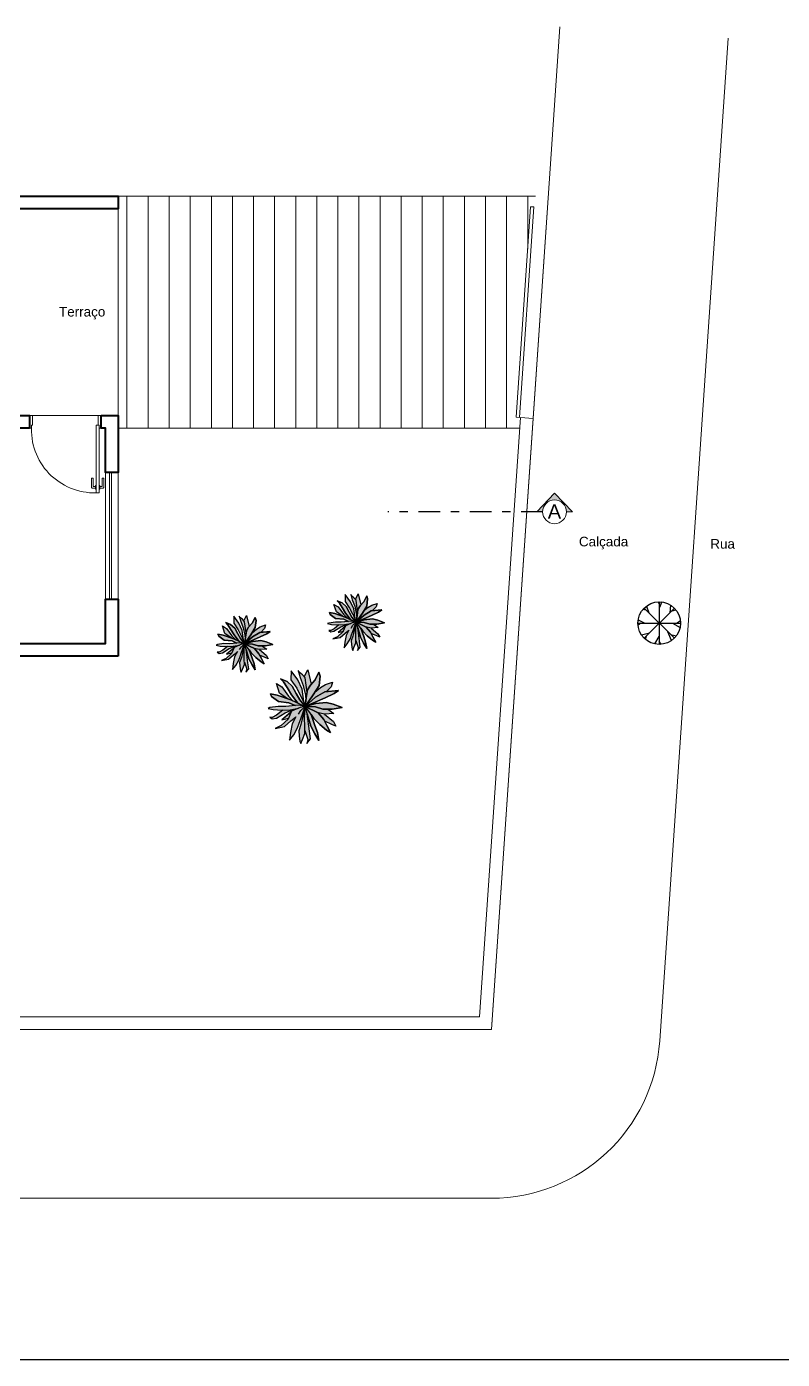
# Model space of a CAD drawing. Header units: inches. Extents: x 208.2 to 264.4, y 86.5 to 110.5.
# Drawn here: x 233.67 to 242.62, y 86.52 to 102.32 of the extents above; entities that cross this region are included whole.
import ezdxf

# ---------------------------------------------------------------- set-up
doc = ezdxf.new("R2010")
doc.units = ezdxf.units.IN
doc.header["$MEASUREMENT"] = 0
doc.linetypes.add('DASHDOT', pattern=[25.4, 12.7, -6.35, 0, -6.35])
for name, color, linetype, lineweight in [('ESQ_INTER', 7, 'Continuous', 9), ('ESQUADRIAS', 7, 'Continuous', 13), ('IND', 7, 'Continuous', 13), ('PISO', 253, 'Continuous', 9), ('Plarga', 7, 'Continuous', 40), ('texto', 7, 'Continuous', 13)]:
    doc.layers.add(name, color=color, linetype=linetype, lineweight=lineweight)
for name, color, linetype in [('PALMEIRA_IMPERIAL', 82, 'Continuous'), ('T-MOV', 7, 'Continuous'), ('T-VIS', 7, 'Continuous')]:
    doc.layers.add(name, color=color, linetype=linetype)
doc.styles.add('arial', font='arial.ttf')

# ---------------------------------------------------------------- blocks, each defined once
blk = doc.blocks.new('VG-PLANTA-PB-36')
h = blk.add_hatch(color=66)
h.dxf.hatch_style = 1
h.paths.add_polyline_path([(0.0658, 0.0219), (0.0869, 0.0339), (0.1025, 0.0464), (0.0792, 0.0436), (0.0529, 0.039), (0.0317, 0.0277), (0.024, 0.0191), (0.0132, 0.0117), (0.0006, -0.0005), (0.0382, 0.0122), (0.0511, 0.0168)])
h.paths.add_polyline_path([(0.0442, 0.0427), (0.0619, 0.0621), (0.0671, 0.0907), (0.0585, 0.0723), (0.0395, 0.051), (0.0362, 0.0496), (0.0149, 0.0408), (0.0059, 0.0197), (0.0037, 0.0145), (0.0006, -0.0005), (0.0132, 0.0117), (0.024, 0.0191), (0.0373, 0.0339)])
h.paths.add_polyline_path([(0.0412, 0.07), (0.0178, 0.042), (0.0362, 0.0496)], flags=17)
h.paths.add_polyline_path([(0.036, 0.0866), (0.0386, 0.0991), (0.0335, 0.1069), (0.0339, 0.0991), (0.0266, 0.0857), (0.0114, 0.0672), (0.0106, 0.0445), (0.0084, 0.0331), (0.0197, 0.0598)])
h.paths.add_polyline_path([(0.0097, 0.0958), (0.0063, 0.112), (0.0041, 0.1065), (0.0002, 0.081), (0.0011, 0.0579), (-0.002, 0.0293), (-0.0032, 0.0187), (0.0006, -0.0005), (0.0037, 0.0145), (0.0059, 0.0197), (0.0084, 0.0331), (0.0106, 0.0445), (0.0115, 0.0695)])
h.paths.add_polyline_path([(-0.014, 0.0801), (-0.0299, 0.1014), (-0.0377, 0.1046), (-0.0338, 0.0838), (-0.0192, 0.0422), (-0.0095, 0.0214), (0.0006, -0.0005), (-0.0032, 0.0187), (-0.002, 0.0293), (-0.0105, 0.0482)])
h.paths.add_polyline_path([(-0.0403, 0.0769), (-0.0696, 0.0866), (-0.0593, 0.07), (-0.0312, 0.0492), (-0.0159, 0.0351), (-0.0192, 0.0422), (-0.0227, 0.0523)])
h.paths.add_polyline_path([(-0.0343, 0.0404), (-0.0571, 0.0542), (-0.0739, 0.0649), (-0.0834, 0.0736), (-0.0756, 0.0542), (-0.0614, 0.0381), (-0.039, 0.0261), (-0.0196, 0.0154), (0.0006, -0.0005), (-0.0095, 0.0214)])
h.paths.add_polyline_path([(-0.0549, 0.0247), (-0.0808, 0.0422), (-0.108, 0.0418), (-0.08, 0.0214), (-0.0519, 0.0085), (-0.0144, 0.0034), (-0.0095, 0.0021)])
h.paths.add_polyline_path([(-0.0627, 0.0048), (-0.0877, 0.0145), (-0.1088, 0.0205), (-0.1032, 0.0173), (-0.0959, 0.0076), (-0.0864, -0.0007), (-0.0423, -0.007), (-0.0252, -0.0044), (-0.0182, -0.0034), (-0.0334, -0.0017)])
h.paths.add_polyline_path([(-0.0498, -0.0081), (-0.0423, -0.007), (-0.0864, -0.0007), (-0.0893, 0.0018), (-0.111, -0.0091), (-0.0672, -0.0195), (-0.0644, -0.0169)])
h.paths.add_polyline_path([(0.0006, -0.0005), (-0.0252, -0.0044), (-0.0498, -0.0081), (-0.0644, -0.0169), (-0.08, -0.0312), (-0.1032, -0.0428), (-0.0912, -0.0465), (-0.0631, -0.0432), (-0.0343, -0.0257)])
h.paths.add_polyline_path([(-0.0273, -0.0322), (0.0006, -0.0005), (-0.0343, -0.0257), (-0.0427, -0.0308), (-0.0571, -0.0474), (-0.0666, -0.0631), (-0.0735, -0.0839), (-0.0593, -0.0797), (-0.0441, -0.0645), (-0.0437, -0.0608)])
h.paths.add_polyline_path([(0.0006, -0.0005), (-0.0273, -0.0322), (-0.0437, -0.0608), (-0.048, -0.1019), (-0.0386, -0.0894), (-0.0261, -0.0622)])
h.paths.add_polyline_path([(0.0084, -0.0548), (0.002, -0.0322), (0.0006, -0.0005), (-0.0088, -0.0331), (-0.0118, -0.065), (-0.0066, -0.0862), (0.0037, -0.113), (0.0093, -0.083)])
h.paths.add_polyline_path([(0.0188, -0.0379), (0.0006, -0.0005), (0.002, -0.0322), (0.0084, -0.0548), (0.0089, -0.0694), (0.0222, -0.0885), (0.024, -0.0599)])
h.paths.add_polyline_path([(0.0403, -0.0576), (0.0201, -0.0405), (0.0188, -0.0379), (0.024, -0.0599), (0.0464, -0.0867), (0.0606, -0.0941), (0.055, -0.0825), (0.0455, -0.0603)])
h.paths.add_polyline_path([(0.0369, -0.0271), (0.0246, -0.0192), (0.0188, -0.0155), (0.0006, -0.0005), (0.0201, -0.0405), (0.0403, -0.0576), (0.0585, -0.0673), (0.08, -0.0784), (0.0723, -0.0663), (0.055, -0.0451)])
h.paths.add_polyline_path([(0.0233, -0.0073), (0.0006, -0.0005), (0.0188, -0.0155), (0.0246, -0.0192), (0.058, -0.0308), (0.0796, -0.0382), (0.1042, -0.0428), (0.0839, -0.0303), (0.0602, -0.0183)])
h.paths.add_polyline_path([(0.0736, -0.0001), (0.0615, 0.0002), (0.0347, 0.0006), (0.0006, -0.0005), (0.0233, -0.0073), (0.0761, -0.0141), (0.0994, -0.0174), (0.1128, -0.0063), (0.1007, -0.0095)])
h.paths.add_polyline_path([(0.1128, 0.0122), (0.1072, 0.015), (0.0895, 0.0177), (0.0744, 0.0187), (0.0554, 0.0117), (0.0006, -0.0005), (0.0347, 0.0006), (0.0615, 0.0002), (0.0826, -0.0003), (0.1012, 0.0076)])
at = {"layer": 'T-VIS', "color": 3}
for p, q in [((-0.0696, 0.0866), (-0.0593, 0.07)), ((-0.0403, 0.0769), (-0.0696, 0.0866)), ((-0.0377, 0.1046), (-0.0338, 0.0838)), ((-0.0299, 0.1014), (-0.0377, 0.1046)), ((-0.0338, 0.0838), (-0.0192, 0.0422)), ((-0.014, 0.0801), (-0.0299, 0.1014)), ((0.0002, 0.081), (0.0041, 0.1065)), ((0.0011, 0.0579), (0.0002, 0.081)), ((0.0041, 0.1065), (0.0063, 0.112)), ((0.0063, 0.112), (0.0097, 0.0958)), ((0.0097, 0.0958), (0.0115, 0.0695)), ((0.0114, 0.0672), (0.0266, 0.0857)), ((0.036, 0.0866), (0.0197, 0.0598)), ((0.0266, 0.0857), (0.0339, 0.0991)), ((0.0335, 0.1069), (0.0386, 0.0991)), ((0.0339, 0.0991), (0.0335, 0.1069)), ((0.0386, 0.0991), (0.036, 0.0866)), ((0.0585, 0.0723), (0.0671, 0.0907)), ((0.0671, 0.0907), (0.0619, 0.0621)), ((-0.108, 0.0418), (-0.0808, 0.0422)), ((-0.08, 0.0214), (-0.108, 0.0418)), ((-0.0834, 0.0736), (-0.0756, 0.0542)), ((-0.0739, 0.0649), (-0.0834, 0.0736)), ((-0.0808, 0.0422), (-0.0549, 0.0247)), ((-0.0756, 0.0542), (-0.0614, 0.0381)), ((-0.0571, 0.0542), (-0.0739, 0.0649)), ((-0.0593, 0.07), (-0.0312, 0.0492)), ((-0.0343, 0.0404), (-0.0571, 0.0542)), ((-0.0227, 0.0523), (-0.0403, 0.0769)), ((-0.0312, 0.0492), (-0.0159, 0.0351)), ((-0.0192, 0.0422), (0.0006, -0.0005)), ((-0.0105, 0.0482), (-0.014, 0.0801)), ((-0.002, 0.0293), (-0.0105, 0.0482)), ((-0.0032, 0.0187), (0.0011, 0.0579)), ((0.0037, 0.0145), (0.0149, 0.0408)), ((0.0106, 0.0445), (0.0059, 0.0197)), ((0.0197, 0.0598), (0.0083, 0.0327)), ((0.0115, 0.0695), (0.0106, 0.0445)), ((0.0149, 0.0408), (0.0395, 0.051)), ((0.0179, 0.0422), (0.0412, 0.07)), ((0.0412, 0.07), (0.036, 0.0492)), ((0.0442, 0.0427), (0.0373, 0.0339)), ((0.0395, 0.051), (0.0585, 0.0723)), ((0.0619, 0.0621), (0.0442, 0.0427)), ((0.0529, 0.039), (0.0792, 0.0436)), ((0.0792, 0.0436), (0.1025, 0.0464)), ((0.1025, 0.0464), (0.0869, 0.0339)), ((-0.0893, 0.0018), (-0.111, -0.0091)), ((-0.1088, 0.0205), (-0.0877, 0.0145)), ((-0.1032, 0.0173), (-0.1088, 0.0205)), ((-0.0959, 0.0076), (-0.1032, 0.0173)), ((-0.0864, -0.0007), (-0.0959, 0.0076)), ((-0.0877, 0.0145), (-0.0627, 0.0048)), ((-0.0519, 0.0085), (-0.08, 0.0214)), ((-0.0627, 0.0048), (-0.0334, -0.0017)), ((-0.0614, 0.0381), (-0.039, 0.0261)), ((-0.0549, 0.0247), (-0.0095, 0.0021)), ((-0.0144, 0.0034), (-0.0519, 0.0085)), ((-0.039, 0.0261), (-0.0196, 0.0154)), ((-0.0095, 0.0214), (-0.0343, 0.0404)), ((-0.0196, 0.0154), (0.0006, -0.0005)), ((0.0006, -0.0005), (-0.0144, 0.0034)), ((0.0006, -0.0005), (-0.0032, 0.0187)), ((0.0006, -0.0005), (0.0037, 0.0145)), ((0.0382, 0.0122), (0.0006, -0.0005)), ((0.0006, -0.0005), (0.0554, 0.0117)), ((0.0132, 0.0117), (0.0006, -0.0005)), ((0.0347, 0.0006), (0.0006, -0.0005)), ((0.024, 0.0191), (0.0132, 0.0117)), ((0.0317, 0.0277), (0.0529, 0.039)), ((0.0615, 0.0002), (0.0347, 0.0006)), ((0.0511, 0.0168), (0.0382, 0.0122)), ((0.0658, 0.0219), (0.0511, 0.0168)), ((0.0554, 0.0117), (0.0744, 0.0187)), ((0.0826, -0.0003), (0.0615, 0.0002)), ((0.0869, 0.0339), (0.0658, 0.0219)), ((0.0744, 0.0187), (0.0895, 0.0177)), ((0.1012, 0.0076), (0.0826, -0.0003)), ((0.0895, 0.0177), (0.1072, 0.015)), ((0.1128, 0.0122), (0.1012, 0.0076)), ((0.1072, 0.015), (0.1128, 0.0122)), ((-0.111, -0.0091), (-0.0672, -0.0195)), ((-0.08, -0.0312), (-0.1032, -0.0428)), ((-0.0423, -0.007), (-0.0864, -0.0007)), ((-0.0644, -0.0169), (-0.08, -0.0312)), ((-0.0498, -0.0081), (-0.0644, -0.0169)), ((-0.0631, -0.0432), (-0.0343, -0.0257)), ((-0.0427, -0.0308), (-0.0571, -0.0474)), ((-0.0252, -0.0044), (-0.0498, -0.0081)), ((-0.0273, -0.0322), (-0.0437, -0.0608)), ((-0.0343, -0.0257), (0.0006, -0.0005)), ((-0.0334, -0.0017), (-0.0178, -0.0034)), ((0.0006, -0.0005), (-0.0273, -0.0322)), ((-0.0261, -0.0622), (0.0006, -0.0005)), ((0.0006, -0.0005), (-0.0252, -0.0044)), ((-0.0088, -0.0331), (-0.0118, -0.065)), ((0.0006, -0.0005), (-0.0088, -0.0331)), ((0.0602, -0.0183), (0.0006, -0.0005)), ((0.0188, -0.0155), (0.0006, -0.0005)), ((0.0006, -0.0005), (0.0201, -0.0405)), ((0.002, -0.0322), (0.0006, -0.0005)), ((0.0084, -0.0548), (0.002, -0.0322)), ((0.0369, -0.0271), (0.0188, -0.0155)), ((0.024, -0.0599), (0.0188, -0.0379)), ((0.0201, -0.0405), (0.0403, -0.0576)), ((0.0761, -0.0141), (0.0233, -0.0073)), ((0.0246, -0.0192), (0.058, -0.0308)), ((0.055, -0.0451), (0.0369, -0.0271)), ((0.058, -0.0308), (0.0796, -0.0382)), ((0.0839, -0.0303), (0.0602, -0.0183)), ((0.0736, -0.0001), (0.1007, -0.0095)), ((0.0994, -0.0174), (0.0761, -0.0141)), ((0.0796, -0.0382), (0.1042, -0.0428)), ((0.1042, -0.0428), (0.0839, -0.0303)), ((0.1128, -0.0063), (0.0994, -0.0174)), ((0.1007, -0.0095), (0.1128, -0.0063)), ((-0.1032, -0.0428), (-0.0912, -0.0465)), ((-0.0912, -0.0465), (-0.0631, -0.0432)), ((-0.0666, -0.0631), (-0.0735, -0.0839)), ((-0.0735, -0.0839), (-0.0593, -0.0797)), ((-0.0571, -0.0474), (-0.0666, -0.0631)), ((-0.0593, -0.0797), (-0.0441, -0.0645)), ((-0.0437, -0.0608), (-0.048, -0.1019)), ((-0.0386, -0.0894), (-0.0261, -0.0622)), ((-0.0118, -0.065), (-0.0066, -0.0862)), ((0.0093, -0.083), (0.0084, -0.0548)), ((0.0089, -0.0694), (0.0222, -0.0885)), ((0.0222, -0.0885), (0.024, -0.0599)), ((0.024, -0.0599), (0.0464, -0.0867)), ((0.0403, -0.0576), (0.0585, -0.0673)), ((0.055, -0.0825), (0.0455, -0.0603)), ((0.0723, -0.0663), (0.055, -0.0451)), ((0.0585, -0.0673), (0.08, -0.0784)), ((0.08, -0.0784), (0.0723, -0.0663)), ((-0.048, -0.1019), (-0.0386, -0.0894)), ((-0.0066, -0.0862), (0.0037, -0.113)), ((0.0037, -0.113), (0.0093, -0.083)), ((0.0464, -0.0867), (0.0606, -0.0941)), ((0.0606, -0.0941), (0.055, -0.0825))]:
    blk.add_line(p, q, dxfattribs=at)
blk.add_lwpolyline([(0.08, -0.0784), (0.0585, -0.0673), (0.0403, -0.0576), (0.0201, -0.0405), (0.0006, -0.0005), (0.002, -0.0322), (0.0084, -0.0548), (0.0093, -0.083), (0.0037, -0.113), (-0.0066, -0.0862), (-0.0118, -0.065), (-0.0088, -0.0331), (0.0006, -0.0005), (-0.0261, -0.0622), (-0.0386, -0.0894), (-0.048, -0.1019), (-0.0437, -0.0608), (-0.0273, -0.0322), (0.0006, -0.0005), (-0.0343, -0.0257), (-0.0631, -0.0432), (-0.0912, -0.0465), (-0.1032, -0.0428), (-0.08, -0.0312), (-0.0644, -0.0169), (-0.0498, -0.0081), (-0.0252, -0.0044), (0.0006, -0.0005), (-0.0144, 0.0034), (-0.0519, 0.0085), (-0.08, 0.0214), (-0.108, 0.0418), (-0.0808, 0.0422), (-0.0549, 0.0247), (-0.0095, 0.0021), (0.0006, -0.0005), (-0.0196, 0.0154), (-0.039, 0.0261), (-0.0614, 0.0381), (-0.0756, 0.0542), (-0.0834, 0.0736), (-0.0739, 0.0649), (-0.0571, 0.0542), (-0.0343, 0.0404), (-0.0095, 0.0214), (-0.0192, 0.0422), (-0.0338, 0.0838), (-0.0377, 0.1046), (-0.0299, 0.1014), (-0.014, 0.0801), (-0.0105, 0.0482), (-0.002, 0.0293), (0.0011, 0.0579), (0.0002, 0.081), (0.0041, 0.1065), (0.0063, 0.112), (0.0097, 0.0958), (0.0115, 0.0695), (0.0114, 0.0672), (0.0266, 0.0857), (0.0339, 0.0991), (0.0335, 0.1069), (0.0386, 0.0991), (0.036, 0.0866), (0.0197, 0.0598), (0.0084, 0.0331), (0.0059, 0.0197), (0.0149, 0.0408), (0.0178, 0.042), (0.0412, 0.07), (0.0362, 0.0496), (0.0395, 0.051), (0.0585, 0.0723), (0.0671, 0.0907), (0.0619, 0.0621), (0.0442, 0.0427), (0.0373, 0.0339), (0.0317, 0.0277), (0.0529, 0.039), (0.0792, 0.0436), (0.1025, 0.0464), (0.0869, 0.0339), (0.0658, 0.0219), (0.0511, 0.0168), (0.0382, 0.0122), (0.0006, -0.0005), (0.0554, 0.0117), (0.0744, 0.0187), (0.0895, 0.0177), (0.1072, 0.015), (0.1128, 0.0122), (0.1012, 0.0076), (0.0826, -0.0003), (0.0736, -0.0001), (0.1007, -0.0095), (0.1128, -0.0063), (0.0994, -0.0174), (0.0761, -0.0141), (0.0233, -0.0073), (0.0602, -0.0183), (0.0839, -0.0303), (0.1042, -0.0428), (0.0796, -0.0382), (0.058, -0.0308), (0.0246, -0.0192), (0.0369, -0.0271), (0.055, -0.0451), (0.0723, -0.0663)], close=True, dxfattribs=at)

msp = doc.modelspace()

# ---------------------------------------------------------------- hatches: boundary and pattern name
at = {"layer": 'IND'}
msp.add_hatch(color=0, dxfattribs=at).paths.add_polyline_path([(239.712, 96.566), (239.783, 96.566, -1.014778), (240.065, 96.566), (240.136, 96.566), (239.924, 96.788)])
at = {"layer": 'PISO'}
h = msp.add_hatch(dxfattribs=at)
h.set_pattern_fill('LINE,_O', color=256, scale=2, angle=90)
h.set_pattern_definition([(90, (-477.64465, 87.58287), (-0.25, 2e-17), [])])
h.paths.add_polyline_path([(234.75, 100.308), (234.75, 100.158), (234.75, 97.708), (234.75, 97.558), (239.511, 97.558), (239.519, 97.686), (239.469, 97.689), (239.64, 100.183), (239.689, 100.18), (239.698, 100.308)])

# ---------------------------------------------------------------- linework, layer by layer
at = {"color": 1, "lineweight": 30}
msp.add_line((221.676, 86.523), (264.426, 86.523), dxfattribs=at)
at = {"lineweight": 5}
for points in [[(239.985, 102.317), (239.175, 90.433), (222.304, 90.433)], [(234.75, 100.308), (239.698, 100.308)], [(234.75, 97.708), (234.75, 100.158)], [(239.669, 97.675), (239.839, 100.17)], [(224.675, 90.433), (239.175, 90.433), (239.669, 97.675), (239.519, 97.686), (239.035, 90.583), (224.825, 90.583), (224.825, 94.858)], [(233.735, 97.708), (234.515, 97.708)], [(234.75, 97.558), (239.511, 97.558)], [(234.6, 97.033), (234.6, 95.533)], [(234.75, 97.033), (234.75, 95.533)], [(234.75, 97.033), (234.75, 95.533)]]:
    msp.add_lwpolyline(points, dxfattribs=at)
msp.add_lwpolyline([(241.981, 102.181), (241.171, 90.297, -0.394412), (239.175, 88.433), (222.304, 88.433)], format="xyb", dxfattribs=at)
at = {"linetype": 'DASHDOT', "lineweight": 30, "ltscale": 0.02}
msp.add_lwpolyline([(239.783, 96.568), (237.946, 96.568)], dxfattribs=at)
at = {"layer": 'ESQ_INTER'}
msp.add_lwpolyline([(239.469, 97.689), (239.64, 100.183), (239.679, 100.18), (239.509, 97.686)], close=True, dxfattribs=at)
for points in [[(234.648, 97.033), (234.648, 95.533)], [(234.673, 95.533), (234.673, 97.033)]]:
    msp.add_lwpolyline(points, dxfattribs=at)
at = {"layer": 'ESQUADRIAS'}
for points in [[(233.7, 97.708), (233.7, 97.558), (233.725, 97.558), (233.725, 97.593), (233.735, 97.593), (233.735, 97.708)], [(234.55, 97.708), (234.55, 97.558), (234.525, 97.558), (234.525, 97.593), (234.515, 97.593), (234.515, 97.708)], [(234.49, 97.593), (234.525, 97.593), (234.525, 96.793), (234.49, 96.793)], [(234.484, 96.878), (234.49, 96.878), (234.49, 96.836), (234.484, 96.836)], [(234.532, 96.878), (234.525, 96.878), (234.525, 96.836), (234.532, 96.836)]]:
    msp.add_lwpolyline(points, close=True, dxfattribs=at)
for points in [[(234.484, 96.848), (234.445, 96.848, -0.414214), (234.435, 96.858), (234.435, 96.965), (234.455, 96.965), (234.455, 96.873, 0.414214), (234.46, 96.868), (234.484, 96.868)], [(234.532, 96.848), (234.57, 96.848, 0.414214), (234.58, 96.858), (234.58, 96.965), (234.56, 96.965), (234.56, 96.873, -0.414214), (234.555, 96.868), (234.532, 96.868)]]:
    msp.add_lwpolyline(points, format="xyb", close=True, dxfattribs=at)
msp.add_arc((234.472, 97.541), 0.749, 176.0693, 271.3827, dxfattribs=at)
at = {"layer": 'IND', "color": 0}
msp.add_lwpolyline([(239.783, 96.566), (239.712, 96.566), (239.924, 96.788), (240.136, 96.566), (240.065, 96.566)], dxfattribs=at)
msp.add_circle((239.924, 96.568), 0.141, dxfattribs=at)
at = {"layer": 'PALMEIRA_IMPERIAL'}
for p, q in [((241.011, 95.403), (240.971, 95.409)), ((240.987, 95.07), (241.344, 95.426)), ((240.987, 95.426), (241.344, 95.07)), ((241.012, 95.448), (241.042, 95.372)), ((241.165, 95.478), (241.151, 95.5)), ((241.165, 95.5), (241.165, 94.996)), ((241.195, 95.499), (241.165, 95.424)), ((241.297, 95.463), (241.289, 95.372)), ((241.307, 95.389), (241.361, 95.407)), ((240.913, 95.248), (241.417, 95.248)), ((240.948, 95.248), (240.914, 95.226)), ((240.916, 95.287), (240.994, 95.248)), ((241.321, 95.248), (241.412, 95.196)), ((241.371, 95.248), (241.415, 95.28)), ((240.955, 95.109), (241.05, 95.133)), ((241.004, 95.055), (241.014, 95.097)), ((241.111, 95.002), (241.165, 95.088)), ((241.312, 95.043), (241.268, 95.146)), ((241.3, 95.114), (241.369, 95.099)), ((241.187, 94.997), (241.165, 95.033))]:
    msp.add_line(p, q, dxfattribs=at)
at = {"layer": 'PALMEIRA_IMPERIAL', "const_width": 0.0126}
msp.add_lwpolyline([(241.159, 95.248, 1), (241.172, 95.248, 1)], format="xyb", close=True, dxfattribs=at)
at = {"layer": 'PALMEIRA_IMPERIAL'}
msp.add_circle((241.165, 95.248), 0.252, dxfattribs=at)
at = {"layer": 'Plarga'}
for points in [[(233.7, 97.558), (233.4, 97.558), (233.4, 98.458), (232, 98.458), (232, 98.608), (233.4, 98.608), (233.4, 100.308), (234.75, 100.308), (234.75, 100.158), (233.55, 100.158), (233.55, 97.708), (233.7, 97.708)], [(234.75, 94.858), (229.325, 94.858), (229.325, 95.008), (230.25, 95.008), (230.25, 97.458), (228.2, 97.458), (228.2, 97.608), (230.4, 97.608), (230.4, 95.008), (234.6, 95.008), (234.6, 95.533), (234.75, 95.533)], [(234.55, 97.708), (234.75, 97.708), (234.75, 97.033), (234.6, 97.033), (234.6, 97.558), (234.55, 97.558)]]:
    msp.add_lwpolyline(points, close=True, dxfattribs=at)

# ---------------------------------------------------------------- block references
at = {"layer": 'T-MOV', "color": 0, "rotation": 90}
for p, xscale, yscale, zscale in [((237.569, 95.262), -3, 3, 3), ((236.247, 95.006), -3, 3, 3), ((236.964, 94.263), -3.9, 3.9, 3.9)]:
    msp.add_blockref('VG-PLANTA-PB-36', p, dxfattribs=dict(at, xscale=xscale, yscale=yscale, zscale=zscale))

# ---------------------------------------------------------------- texts
at = {"layer": 'IND', "color": 0, "style": 'arial'}
msp.add_text('A', height=0.169, rotation=0.4643, dxfattribs=at).set_placement((239.844, 96.487))
at = {"layer": 'texto', "style": 'arial'}
for s, p in [('Terraço', (234.05, 98.882)), ('Calçada', (240.213, 96.158)), ('Rua', (241.77, 96.131))]:
    msp.add_text(s, height=0.114, dxfattribs=at).set_placement(p)

doc.saveas('drawing.dxf')
